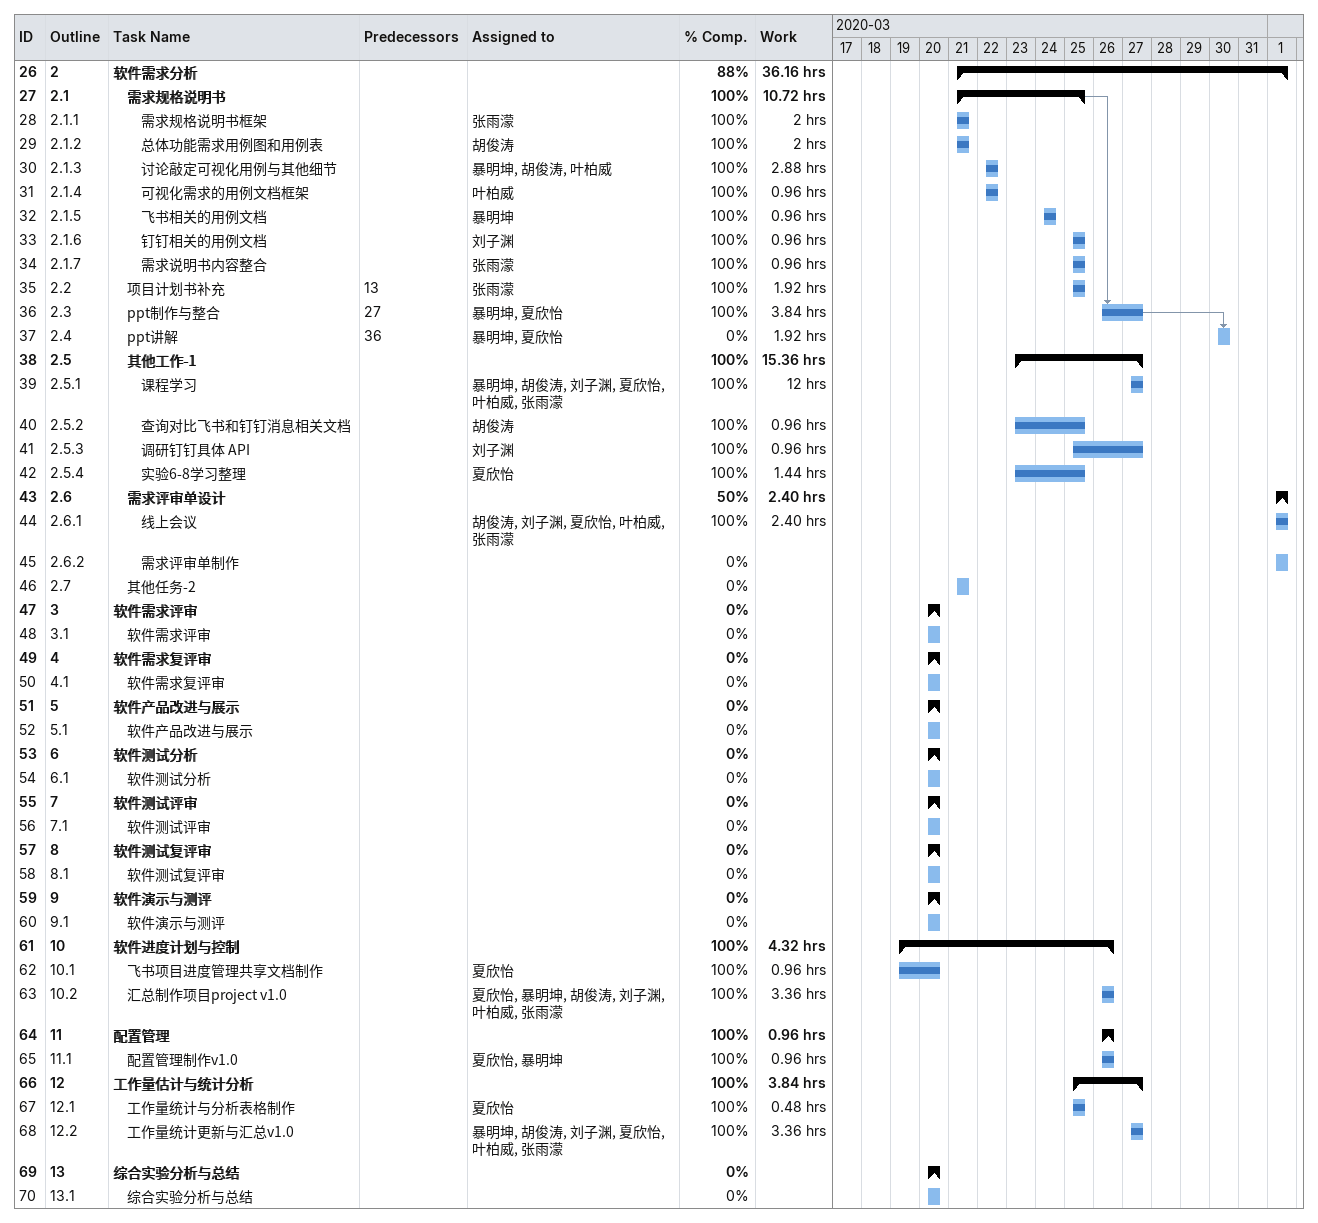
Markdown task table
| ID | WBS | Task | Start | Finish | Predecessors | Resources | % complete | Work (h) |
|---|---|---|---|---|---|---|---|---|
| 26 | 2 | **软件需求分析** | 2020-03-21 | 2020-04-01 |  |  | 88 | 36.16 |
| 27 | 2.1 | **需求规格说明书** | 2020-03-21 | 2020-03-25 |  |  | 100 | 10.72 |
| 28 | 2.1.1 | 需求规格说明书框架 | 2020-03-21 | 2020-03-21 |  | 张雨濛 | 100 | 2 |
| 29 | 2.1.2 | 总体功能需求用例图和用例表 | 2020-03-21 | 2020-03-21 |  | 胡俊涛 | 100 | 2 |
| 30 | 2.1.3 | 讨论敲定可视化用例与其他细节 | 2020-03-22 | 2020-03-22 |  | 暴明坤, 胡俊涛, 叶柏威 | 100 | 2.88 |
| 31 | 2.1.4 | 可视化需求的用例文档框架 | 2020-03-22 | 2020-03-22 |  | 叶柏威 | 100 | 0.96 |
| 32 | 2.1.5 | 飞书相关的用例文档 | 2020-03-24 | 2020-03-24 |  | 暴明坤 | 100 | 0.96 |
| 33 | 2.1.6 | 钉钉相关的用例文档 | 2020-03-25 | 2020-03-25 |  | 刘子渊 | 100 | 0.96 |
| 34 | 2.1.7 | 需求说明书内容整合 | 2020-03-25 | 2020-03-25 |  | 张雨濛 | 100 | 0.96 |
| 35 | 2.2 | 项目计划书补充 | 2020-03-25 | 2020-03-25 | 13 | 张雨濛 | 100 | 1.92 |
| 36 | 2.3 | ppt制作与整合 | 2020-03-26 | 2020-03-27 | 27 | 暴明坤, 夏欣怡 | 100 | 3.84 |
| 37 | 2.4 | ppt讲解 | 2020-03-30 | 2020-03-30 | 36 | 暴明坤, 夏欣怡 | 0 | 1.92 |
| 38 | 2.5 | **其他工作-1** | 2020-03-23 | 2020-03-27 |  |  | 100 | 15.36 |
| 39 | 2.5.1 | 课程学习 | 2020-03-27 | 2020-03-27 |  | 暴明坤, 胡俊涛, 刘子渊, 夏欣怡, 叶柏威, 张雨濛 | 100 | 12 |
| 40 | 2.5.2 | 查询对比飞书和钉钉消息相关文档 | 2020-03-23 | 2020-03-25 |  | 胡俊涛 | 100 | 0.96 |
| 41 | 2.5.3 | 调研钉钉具体 API | 2020-03-25 | 2020-03-27 |  | 刘子渊 | 100 | 0.96 |
| 42 | 2.5.4 | 实验6-8学习整理 | 2020-03-23 | 2020-03-25 |  | 夏欣怡 | 100 | 1.44 |
| 43 | 2.6 | **需求评审单设计** | 2020-04-01 | 2020-04-01 |  |  | 50 | 2.40 |
| 44 | 2.6.1 | 线上会议 | 2020-04-01 | 2020-04-01 |  | 胡俊涛, 刘子渊, 夏欣怡, 叶柏威, 张雨濛 | 100 | 2.40 |
| 45 | 2.6.2 | 需求评审单制作 | 2020-04-01 | 2020-04-01 |  |  | 0 |  |
| 46 | 2.7 | 其他任务-2 | 2020-03-21 | 2020-03-21 |  |  | 0 |  |
| 47 | 3 | **软件需求评审** | 2020-03-20 | 2020-03-20 |  |  | 0 |  |
| 48 | 3.1 | 软件需求评审 | 2020-03-20 | 2020-03-20 |  |  | 0 |  |
| 49 | 4 | **软件需求复评审** | 2020-03-20 | 2020-03-20 |  |  | 0 |  |
| 50 | 4.1 | 软件需求复评审 | 2020-03-20 | 2020-03-20 |  |  | 0 |  |
| 51 | 5 | **软件产品改进与展示** | 2020-03-20 | 2020-03-20 |  |  | 0 |  |
| 52 | 5.1 | 软件产品改进与展示 | 2020-03-20 | 2020-03-20 |  |  | 0 |  |
| 53 | 6 | **软件测试分析** | 2020-03-20 | 2020-03-20 |  |  | 0 |  |
| 54 | 6.1 | 软件测试分析 | 2020-03-20 | 2020-03-20 |  |  | 0 |  |
| 55 | 7 | **软件测试评审** | 2020-03-20 | 2020-03-20 |  |  | 0 |  |
| 56 | 7.1 | 软件测试评审 | 2020-03-20 | 2020-03-20 |  |  | 0 |  |
| 57 | 8 | **软件测试复评审** | 2020-03-20 | 2020-03-20 |  |  | 0 |  |
| 58 | 8.1 | 软件测试复评审 | 2020-03-20 | 2020-03-20 |  |  | 0 |  |
| 59 | 9 | **软件演示与测评** | 2020-03-20 | 2020-03-20 |  |  | 0 |  |
| 60 | 9.1 | 软件演示与测评 | 2020-03-20 | 2020-03-20 |  |  | 0 |  |
| 61 | 10 | **软件进度计划与控制** | 2020-03-19 | 2020-03-26 |  |  | 100 | 4.32 |
| 62 | 10.1 | 飞书项目进度管理共享文档制作 | 2020-03-19 | 2020-03-20 |  | 夏欣怡 | 100 | 0.96 |
| 63 | 10.2 | 汇总制作项目project v1.0 | 2020-03-26 | 2020-03-26 |  | 夏欣怡, 暴明坤, 胡俊涛, 刘子渊, 叶柏威, 张雨濛 | 100 | 3.36 |
| 64 | 11 | **配置管理** | 2020-03-26 | 2020-03-26 |  |  | 100 | 0.96 |
| 65 | 11.1 | 配置管理制作v1.0 | 2020-03-26 | 2020-03-26 |  | 夏欣怡, 暴明坤 | 100 | 0.96 |
| 66 | 12 | **工作量估计与统计分析** | 2020-03-25 | 2020-03-27 |  |  | 100 | 3.84 |
| 67 | 12.1 | 工作量统计与分析表格制作 | 2020-03-25 | 2020-03-25 |  | 夏欣怡 | 100 | 0.48 |
| 68 | 12.2 | 工作量统计更新与汇总v1.0 | 2020-03-27 | 2020-03-27 |  | 暴明坤, 胡俊涛, 刘子渊, 夏欣怡, 叶柏威, 张雨濛 | 100 | 3.36 |
| 69 | 13 | **综合实验分析与总结** | 2020-03-20 | 2020-03-20 |  |  | 0 |  |
| 70 | 13.1 | 综合实验分析与总结 | 2020-03-20 | 2020-03-20 |  |  | 0 |  |
